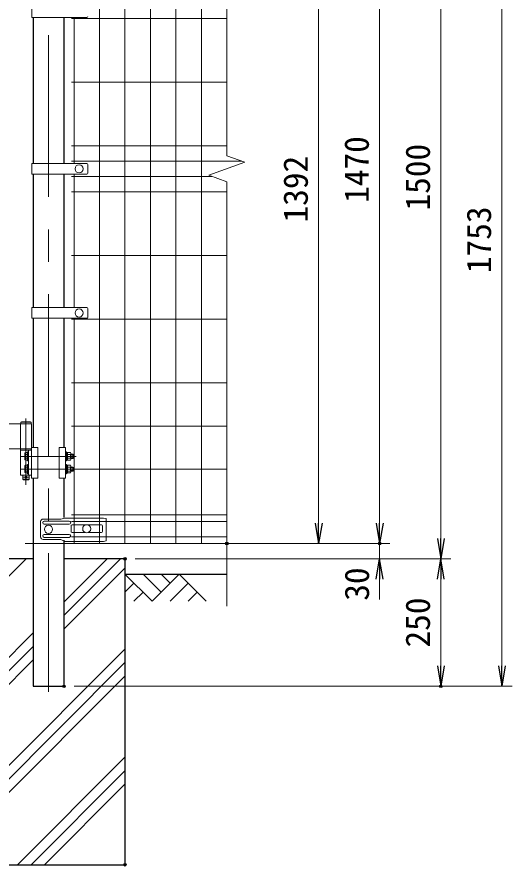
# Model space of a CAD drawing. Units: millimetres, scale not verified. Extents: x -4200 to 4200, y -2970 to 2970.
# Drawn here: x -1646 to -674, y -875 to 790 of the extents above; entities that cross this region are included whole.
import ezdxf
from ezdxf.enums import TextEntityAlignment as Align

# ---------------------------------------------------------------- set-up
doc = ezdxf.new("R2010")
doc.units = ezdxf.units.MM
doc.header["$LTSCALE"] = 10
doc.header["$PDMODE"] = 32
doc.header["$PDSIZE"] = 5
doc.linetypes.add('USER1', pattern=[50.8, 31.75, -6.35, 6.35, -6.35])
for name, color, linetype, lineweight in [('0-1_D-STR-DIM', 7, 'Continuous', 13), ('0-2_D-BMK', 2, 'USER1', 13), ('0-3_D-STR1', 1, 'Continuous', 25), ('0-4_D-STR3', 3, 'Continuous', 13), ('0-5_D-STR2', 7, 'Continuous', 13), ('0-6_D-DCR-HCH', 7, 'Continuous', 13), ('0-7_D-BGD', 7, 'Continuous', 25), ('0-8_D-STR4', 7, 'Continuous', 25)]:
    doc.layers.add(name, color=color, linetype=linetype, lineweight=lineweight)
doc.layers.add('0-9_0', color=7, linetype='Continuous')
doc.layers.add('0-A_Defpoints', color=6, linetype='Continuous')
doc.styles.add('ＭＳ ゴシック', font='')
doc.styles.get('ＭＳ ゴシック').set_extended_font_data('MS Gothic')

# ---------------------------------------------------------------- blocks, each defined once
blk = doc.blocks.new('_Open')
at = {"layer": '0-9_0'}
blk.add_line((-10, 1.667), (0, 0), dxfattribs=at)
blk.add_lwpolyline([(-10, -1.667), (0, 0), (-10, 0)], dxfattribs=at)

msp = doc.modelspace()

# ---------------------------------------------------------------- linework, layer by layer
at = {"layer": '0-1_D-STR-DIM'}
for p, q in [((-934.05, -202.32), (-934.05, 1187.68)), ((-814.05, -232.32), (-814.05, 1187.68)), ((-694.05, -482.32), (-694.05, 1190.68)), ((-1053.82, -202.31), (-1053.82, 1109.69)), ((-934.05, -202.32), (-934.05, -162.32)), ((-1629.8, -242.31), (-1033.82, -242.31)), ((-1214.05, -242.32), (-914.05, -242.32)), ((-1214.05, -242.32), (-914.05, -242.32)), ((-934.05, -272.32), (-934.05, -242.32)), ((-1414.05, -272.32), (-914.05, -272.32)), ((-1414.05, -272.32), (-794.05, -272.32)), ((-1414.05, -272.32), (-794.05, -272.32)), ((-934.05, -312.32), (-934.05, -352.32)), ((-814.05, -312.32), (-814.05, -482.32)), ((-1533.8, -522.32), (-674.05, -522.32)), ((-1533.8, -522.32), (-794.05, -522.32))]:
    msp.add_line(p, q, dxfattribs=at)
at = {"layer": '0-2_D-BMK'}
for p, q in [((-1584.05, 1262.92), (-1584.05, -532.89)), ((-1628.35, 3.22), (-1628.35, -127.26)), ((-1638.15, -71.31), (-1529.94, -71.31)), ((-1638.15, -96.31), (-1529.94, -96.31)), ((-1623.35, -112.31), (-1633.35, -112.31))]:
    msp.add_line(p, q, dxfattribs=at)
at = {"layer": '0-3_D-STR1'}
for p, q in [((-1614.3, 789.43), (-1614.3, 503.18)), ((-1553.8, 789.43), (-1553.8, 503.18)), ((-1614.3, 482.18), (-1614.3, 220.43)), ((-1553.8, 482.18), (-1553.8, 220.43)), ((-1614.3, 199.43), (-1614.3, -53.81)), ((-1553.8, 199.43), (-1553.8, -53.81)), ((-1614.3, -113.81), (-1614.3, -522.32)), ((-1553.8, -113.81), (-1553.8, -191.24)), ((-1553.8, -235.7), (-1553.8, -522.32)), ((-1614.3, -522.32), (-1553.8, -522.32))]:
    msp.add_line(p, q, dxfattribs=at)
at = {"layer": '0-4_D-STR3'}
for p, q in [((-1616.6, 810.43), (-1616.6, 789.43)), ((-1616.6, 789.43), (-1509.06, 789.43)), ((-1616.6, 503.18), (-1509.06, 503.18)), ((-1616.6, 503.18), (-1616.6, 482.18)), ((-1507.06, 501.18), (-1507.06, 484.18)), ((-1616.6, 482.18), (-1509.06, 482.18)), ((-1616.6, 220.43), (-1509.06, 220.43)), ((-1616.6, 220.43), (-1616.6, 199.43)), ((-1507.06, 218.43), (-1507.06, 201.43)), ((-1616.6, 199.43), (-1509.06, 199.43)), ((-1639.2, -7.31), (-1693.06, -7.31)), ((-1639.2, -56.31), (-1639.2, -7.31)), ((-1617.5, -7.31), (-1639.2, -7.31)), ((-1637.35, -3.31), (-1638.35, -4.31)), ((-1618.35, -4.31), (-1638.35, -4.31)), ((-1638.35, -7.31), (-1638.35, -4.31)), ((-1618.35, -7.31), (-1638.35, -7.31)), ((-1619.35, -3.31), (-1637.35, -3.31)), ((-1619.35, -3.31), (-1618.35, -4.31)), ((-1618.35, -7.31), (-1618.35, -4.31)), ((-1617.5, -7.31), (-1617.5, -113.81)), ((-1639.2, -56.31), (-1693.06, -56.31)), ((-1617.5, -56.31), (-1639.2, -56.31)), ((-1617.5, -56.31), (-1639.2, -56.31)), ((-1639.2, -108.31), (-1639.2, -59.31)), ((-1639.2, -59.31), (-1617.5, -59.31)), ((-1638.85, -59.31), (-1638.85, -56.31)), ((-1638.85, -56.31), (-1617.85, -56.31)), ((-1617.85, -59.31), (-1638.85, -59.31)), ((-1630.6, -65.69), (-1630.6, -76.94)), ((-1629.52, -63.81), (-1625.1, -63.81)), ((-1625.1, -80.31), (-1625.1, -62.31)), ((-1625.1, -63.81), (-1625.1, -78.81)), ((-1623.5, -108.31), (-1623.5, -59.31)), ((-1617.85, -59.31), (-1617.85, -56.31)), ((-1617.5, -53.81), (-1605, -53.81)), ((-1605, -53.81), (-1605, -113.81)), ((-1563.07, -53.81), (-1563.07, -113.81)), ((-1550.57, -53.81), (-1563.07, -53.81)), ((-1550.57, -53.81), (-1550.57, -113.81)), ((-1550.57, -62.31), (-1548.97, -62.31)), ((-1550.57, -80.31), (-1550.57, -62.31)), ((-1548.97, -62.31), (-1548.97, -80.31)), ((-1548.97, -63.61), (-1548.97, -79.01)), ((-1546.97, -63.81), (-1541.17, -63.81)), ((-1546.97, -63.81), (-1546.97, -78.81)), ((-1540.47, -65.54), (-1540.47, -77.08)), ((-1629.52, -67.56), (-1625.1, -67.56)), ((-1629.52, -75.07), (-1625.1, -75.07)), ((-1629.52, -78.81), (-1625.1, -78.81)), ((-1625.1, -80.31), (-1623.5, -80.31)), ((-1550.57, -80.31), (-1548.97, -80.31)), ((-1548.97, -70.25), (-1546.97, -71.4)), ((-1548.97, -70.94), (-1546.97, -72.09)), ((-1548.97, -79.01), (-1546.97, -79.01)), ((-1546.97, -67.56), (-1541.17, -67.56)), ((-1546.97, -75.06), (-1541.17, -75.06)), ((-1546.97, -78.81), (-1541.17, -78.81)), ((-1540.47, -67.31), (-1536.1, -67.31)), ((-1540.47, -74.31), (-1535.1, -74.31)), ((-1540.47, -75.31), (-1536.1, -75.31)), ((-1536.1, -67.31), (-1535.1, -68.31)), ((-1630.6, -90.69), (-1630.6, -101.94)), ((-1629.52, -88.81), (-1625.1, -88.81)), ((-1629.52, -92.56), (-1625.1, -92.56)), ((-1625.1, -105.31), (-1625.1, -87.31)), ((-1625.1, -88.81), (-1625.1, -103.81)), ((-1550.57, -87.31), (-1548.97, -87.31)), ((-1550.57, -105.31), (-1550.57, -87.31)), ((-1548.97, -87.31), (-1548.97, -105.31)), ((-1548.97, -88.61), (-1548.97, -104.01)), ((-1548.97, -95.25), (-1546.97, -96.4)), ((-1548.97, -95.94), (-1546.97, -97.09)), ((-1546.97, -88.81), (-1541.17, -88.81)), ((-1546.97, -88.81), (-1546.97, -103.81)), ((-1546.97, -92.56), (-1541.17, -92.56)), ((-1540.47, -90.54), (-1540.47, -102.08)), ((-1540.47, -92.31), (-1536.1, -92.31)), ((-1540.47, -99.31), (-1535.1, -99.31)), ((-1536.1, -92.31), (-1535.1, -93.31)), ((-1617.5, -108.31), (-1639.2, -108.31)), ((-1634.35, -108.31), (-1634.35, -116.31)), ((-1634.35, -116.31), (-1633.35, -117.31)), ((-1634.35, -116.31), (-1622.35, -116.31)), ((-1629.52, -100.07), (-1625.1, -100.07)), ((-1629.52, -103.81), (-1625.1, -103.81)), ((-1625.1, -105.31), (-1623.5, -105.31)), ((-1623.35, -117.31), (-1622.35, -116.31)), ((-1622.35, -108.31), (-1622.35, -116.31)), ((-1617.5, -113.81), (-1605, -113.81)), ((-1550.57, -113.81), (-1563.07, -113.81)), ((-1550.57, -105.31), (-1548.97, -105.31)), ((-1548.97, -104.01), (-1546.97, -104.01)), ((-1546.97, -100.06), (-1541.17, -100.06)), ((-1546.97, -103.81), (-1541.17, -103.81)), ((-1540.47, -100.31), (-1536.1, -100.31)), ((-1633.35, -117.31), (-1623.35, -117.31)), ((-1599.53, -229.32), (-1599.53, -199.32)), ((-1560.06, -194.32), (-1594.53, -194.32)), ((-1543.46, -198.32), (-1592.46, -198.32)), ((-1560.06, -194.24), (-1551.92, -192.52)), ((-1476.05, -192.52), (-1551.92, -192.52)), ((-1476.05, -192.52), (-1471.05, -193.52)), ((-1471.05, -237.32), (-1471.05, -193.52)), ((-1543.46, -204.32), (-1592.46, -204.32)), ((-1539.92, -207.82), (-1539.92, -218.82)), ((-1511.83, -205.82), (-1537.92, -205.82)), ((-1479.92, -205.82), (-1506.26, -205.82)), ((-1477.92, -207.82), (-1477.92, -218.82)), ((-1543.46, -224.32), (-1592.46, -224.32)), ((-1543.46, -230.32), (-1592.46, -230.32)), ((-1511.83, -220.82), (-1537.92, -220.82)), ((-1479.92, -220.82), (-1506.26, -220.82)), ((-1560.06, -234.32), (-1594.53, -234.32)), ((-1551.92, -238.32), (-1560.06, -234.32)), ((-1476.05, -238.32), (-1551.92, -238.32)), ((-1476.05, -238.32), (-1471.05, -237.32))]:
    msp.add_line(p, q, dxfattribs=at)
for points in [[(-1625.1, -62.31), (-1623.5, -62.31), (-1623.5, -80.31)], [(-1548.97, -63.61), (-1546.97, -63.61), (-1546.97, -79.01)], [(-1540.47, -68.31), (-1535.1, -68.31), (-1535.1, -74.31)], [(-1536.1, -67.31), (-1536.1, -75.31), (-1535.1, -74.31)], [(-1625.1, -87.31), (-1623.5, -87.31), (-1623.5, -105.31)], [(-1548.97, -88.61), (-1546.97, -88.61), (-1546.97, -104.01)], [(-1540.47, -93.31), (-1535.1, -93.31), (-1535.1, -99.31)], [(-1536.1, -92.31), (-1536.1, -100.31), (-1535.1, -99.31)]]:
    msp.add_lwpolyline(points, dxfattribs=at)
for centre, radius in [((-1524.05, 492.68), 8), ((-1524.05, 209.93), 8), ((-1628.35, -112.31), 2), ((-1584.05, -214.32), 8), ((-1509.05, -213.32), 8)]:
    msp.add_circle(centre, radius, dxfattribs=at)
for centre, radius, start, end in [((-1509.06, 791.43), 2, 270, 0), ((-1509.06, 501.18), 2, 0, 90), ((-1509.06, 484.18), 2, 270, 0), ((-1509.06, 218.43), 2, 0, 90), ((-1509.06, 201.43), 2, 270, 0), ((-1628.44, -65.69), 2.16, 120, 240), ((-1543.32, -65.69), 2.85, 318.83491, 41.16509), ((-1623.52, -71.31), 7.08, 147.93138, 212.06862), ((-1628.44, -76.94), 2.16, 120, 240), ((-1550.87, -71.31), 10.39, 338.85295, 21.14705), ((-1543.32, -76.94), 2.85, 318.86505, 41.13495), ((-1628.44, -90.69), 2.16, 120, 240), ((-1623.52, -96.31), 7.08, 147.93138, 212.06862), ((-1543.32, -90.69), 2.85, 318.83491, 41.16509), ((-1550.87, -96.31), 10.39, 338.85295, 21.14705), ((-1628.44, -101.94), 2.16, 120, 240), ((-1543.32, -101.94), 2.85, 318.86505, 41.13495), ((-1594.53, -199.32), 5, 90, 180), ((-1592.46, -201.32), 3, 90, 270), ((-1543.46, -201.32), 3, 270, 90), ((-1537.92, -207.82), 2, 90, 180), ((-1479.92, -207.82), 2, 0, 90), ((-1594.53, -229.32), 5, 180, 270), ((-1592.46, -227.32), 3, 90, 270), ((-1543.46, -227.32), 3, 270, 90), ((-1537.92, -218.82), 2, 180, 270), ((-1479.92, -218.82), 2, 270, 0)]:
    msp.add_arc(centre, radius, start, end, dxfattribs=at)
at = {"layer": '0-5_D-STR2'}
for p, q in [((-1234.05, 518.34), (-1234.05, 1290.68)), ((-1484.05, -242.32), (-1484.05, 1227.68)), ((-1434.05, -242.32), (-1434.05, 1227.68)), ((-1384.05, -242.32), (-1384.05, 1227.68)), ((-1334.05, -242.32), (-1334.05, 1227.68)), ((-1284.05, -242.32), (-1284.05, 1227.68)), ((-1539.05, 787.68), (-1234.05, 787.68)), ((-1534.05, 503.18), (-1534.05, 789.43)), ((-1539.05, 662.68), (-1234.05, 662.68)), ((-1539.05, 537.68), (-1234.05, 537.68)), ((-1198.81, 505.51), (-1234.05, 518.34)), ((-1539.05, 507.68), (-1204.78, 507.68)), ((-1269.29, 479.86), (-1198.81, 505.51)), ((-1539.05, 477.68), (-1263.31, 477.68)), ((-1534.05, 220.43), (-1534.05, 482.18)), ((-1234.05, 467.03), (-1269.29, 479.86)), ((-1234.05, -365.32), (-1234.05, 467.03)), ((-1539.05, 447.68), (-1234.05, 447.68)), ((-1539.05, 322.68), (-1234.05, 322.68)), ((-1539.05, 197.68), (-1234.05, 197.68)), ((-1534.05, -242.32), (-1534.05, 199.43)), ((-1539.05, 72.68), (-1234.05, 72.68)), ((-1539.05, -11.82), (-1234.05, -11.82)), ((-1539.05, -96.32), (-1234.05, -96.32)), ((-1539.05, -186.32), (-1234.05, -186.32)), ((-1539.05, -199.19), (-1234.05, -199.19)), ((-1539.05, -229.44), (-1234.05, -229.44)), ((-1539.05, -242.32), (-1234.05, -242.32))]:
    msp.add_line(p, q, dxfattribs=at)
at = {"layer": '0-6_D-DCR-HCH'}
for p, q in [((-1734.05, -378.18), (-1628.18, -272.32)), ((-1553.8, -383.54), (-1442.57, -272.32)), ((-1553.8, -357.03), (-1469.09, -272.32)), ((-1553.8, -410.06), (-1434.05, -290.31)), ((-1380.83, -355.53), (-1434.05, -302.32)), ((-1363.1, -337.79), (-1398.57, -302.32)), ((-1327.62, -302.32), (-1380.83, -355.53)), ((-1345.27, -320.15), (-1363.1, -302.32)), ((-1327.62, -302.32), (-1274.41, -355.53)), ((-1416.31, -320.05), (-1434.05, -337.71)), ((-1309.89, -320.05), (-1345.52, -355.53)), ((-1398.57, -337.79), (-1416.39, -355.53)), ((-1292.15, -337.79), (-1309.97, -355.53)), ((-1734.05, -537.28), (-1614.3, -417.53)), ((-1734.05, -563.79), (-1614.3, -444.04)), ((-1734.05, -749.41), (-1434.05, -449.41)), ((-1734.05, -590.31), (-1614.3, -470.56)), ((-1734.05, -775.92), (-1434.05, -475.92)), ((-1734.05, -802.44), (-1434.05, -502.44)), ((-1644.82, -872.32), (-1434.05, -661.54)), ((-1618.31, -872.32), (-1434.05, -688.06)), ((-1591.79, -872.32), (-1434.05, -714.57))]:
    msp.add_line(p, q, dxfattribs=at)
at = {"layer": '0-7_D-BGD'}
msp.add_line((-1434.05, -302.32), (-1234.05, -302.32), dxfattribs=at)
at = {"layer": '0-8_D-STR4'}
for p, q in [((-1614.3, -272.32), (-1734.05, -272.32)), ((-1434.05, -272.32), (-1553.8, -272.32)), ((-1434.05, -272.32), (-1434.05, -872.32)), ((-1734.05, -872.32), (-1434.05, -872.32))]:
    msp.add_line(p, q, dxfattribs=at)
at = {"layer": '0-A_Defpoints'}
for p in [(-1234.05, -242.32), (-934.05, -242.32), (-1434.05, -272.32), (-1553.8, -522.32), (-814.05, -522.32), (-1434.05, -872.32)]:
    msp.add_point(p, dxfattribs=at)

# ---------------------------------------------------------------- block references
at = {"layer": '0-1_D-STR-DIM', "xscale": 4, "yscale": 4}
for p, rotation in [((-1053.82, -242.31), 270), ((-934.05, -242.32), 270), ((-934.05, -242.32), 270), ((-814.05, -272.32), 270), ((-934.05, -272.32), 90), ((-814.05, -272.32), 90), ((-814.05, -522.32), 270), ((-694.05, -522.32), 270)]:
    msp.add_blockref('_Open', p, dxfattribs=dict(at, rotation=rotation))

# ---------------------------------------------------------------- texts
at = {"layer": '0-1_D-STR-DIM', "style": 'ＭＳ ゴシック'}
for s, p in [('1470', (-940.79, 425.78)), ('1500', (-820.79, 410.78)), ('1392', (-1060.57, 387.31)), ('1753', (-700.79, 287.93)), ('30', (-940.35, -354.51)), ('250', (-820.79, -446.32))]:
    msp.add_text(s, height=48.09, rotation=90, dxfattribs=at).set_placement(p, align=Align.BOTTOM_LEFT)

doc.saveas('drawing.dxf')
